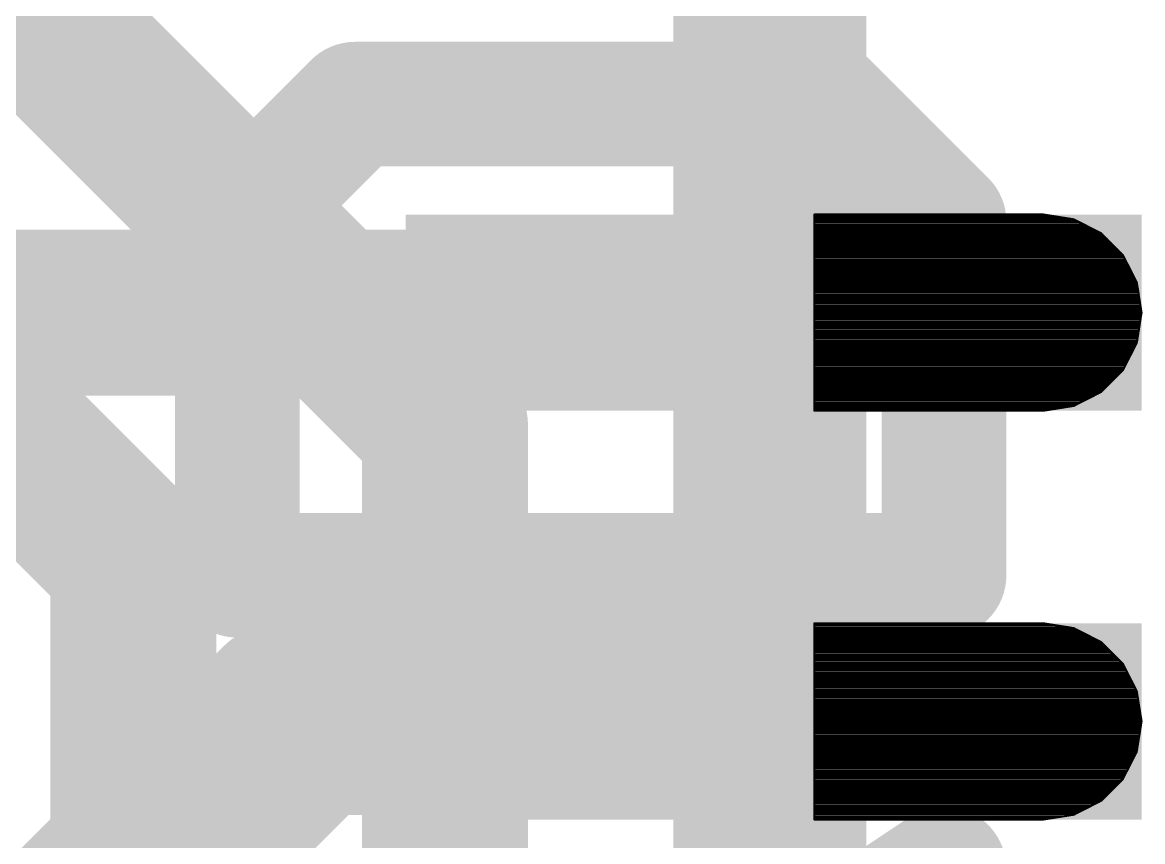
# Model space of a CAD drawing. Extents: x -37 to 70, y -23 to 28.
# Drawn here: x 4.131 to 5.501, y 12.573 to 13.575 of the extents above; entities that cross this region are included whole.
import ezdxf

# ---------------------------------------------------------------- set-up
doc = ezdxf.new("R2010")
doc.units = 0
for name, color, linetype in [('1', 12, 'CONTINUOUS'), ('16', 132, 'CONTINUOUS'), ('22', 40, 'CONTINUOUS'), ('51', 53, 'CONTINUOUS')]:
    doc.layers.add(name, color=color, linetype=linetype)

# ---------------------------------------------------------------- blocks, each defined once
blk = doc.blocks.new('RECT')
blk.add_solid([(-0.5, -0.5), (0.5, -0.5), (-0.5, 0.5), (0.5, 0.5)])

msp = doc.modelspace()

# ---------------------------------------------------------------- linework, layer by layer
at = {"layer": '1'}
for points, const_width in [([(5.05, 13.22), (3.9998, 13.22)], 0.2032), ([(4.465, 12.72), (3.5052, 11.7602)], 0.254), ([(5.05, 12.72), (4.465, 12.72)], 0.2286)]:
    msp.add_lwpolyline(points, dxfattribs=dict(at, const_width=const_width))
for points, const_width in [([(5.05, 13.1692, 1), (5.05, 13.2708)], 0.1016), ([(4.5099, 12.6751, 1), (4.4201, 12.7649)], 0.127), ([(4.465, 12.7772, 1), (4.465, 12.6629)], 0.1143), ([(5.05, 12.6629, 1), (5.05, 12.7772)], 0.1143)]:
    msp.add_lwpolyline(points, format="xyb", dxfattribs=dict(at, const_width=const_width))
at = {"layer": '16', "const_width": 0.2032}
for points in [[(5.0292, 16.0782), (5.0292, 11.0744)], [(4.6482, 13.081), (3.5814, 14.1478)], [(3.683, 13.5001), (4.2672, 12.9159)], [(4.6482, 13.081), (4.6482, 10.9093)], [(4.2672, 12.9159), (4.2672, 10.7442)]]:
    msp.add_lwpolyline(points, dxfattribs=at)
at = {"layer": '16', "const_width": 0.1016}
for points in [[(4.699, 13.081, 1), (4.5974, 13.081)], [(4.6123, 13.0451, 1), (4.6841, 13.1169)], [(4.318, 12.9159, 1), (4.2164, 12.9159)], [(4.2313, 12.88, 1), (4.3031, 12.9518)]]:
    msp.add_lwpolyline(points, format="xyb", dxfattribs=at)
at = {"layer": '22', "const_width": 0.1524}
for points in [[(4.3942, 13.3309), (4.5383, 13.475)], [(4.5383, 13.475), (5.1145, 13.475)], [(5.1145, 13.475), (5.2585, 13.3309)], [(4.3942, 12.8988), (4.3942, 13.3309)], [(5.2585, 13.3309), (5.2585, 12.8988)], [(5.2585, 12.8988), (4.3942, 12.8988)], [(4.3942, 11.9633), (5.2585, 12.5395)]]:
    msp.add_lwpolyline(points, dxfattribs=at)
at = {"layer": '22', "const_width": 0.0762}
for points in [[(4.5383, 13.5131, 1), (4.5383, 13.4369)], [(4.5652, 13.4481, 1), (4.5113, 13.5019)], [(5.1414, 13.5019, 1), (5.0875, 13.4481)], [(5.1145, 13.4369, 1), (5.1145, 13.5131)], [(4.4323, 13.3309, 1), (4.3561, 13.3309)], [(5.2966, 13.3309, 1), (5.2204, 13.3309)], [(4.3673, 13.3579, 1), (4.4211, 13.304)], [(5.2316, 13.304, 1), (5.2855, 13.3579)], [(4.3942, 12.9369, 1), (4.3942, 12.8607)], [(5.2585, 12.8607, 1), (5.2585, 12.9369)], [(4.3561, 12.8988, 1), (4.4323, 12.8988)], [(5.2204, 12.8988, 1), (5.2966, 12.8988)], [(5.2797, 12.5078, 1), (5.2374, 12.5712)]]:
    msp.add_lwpolyline(points, format="xyb", dxfattribs=at)
at = {"layer": '51'}
for points, const_width in [([(5.1, 15.72), (5.1, 12.22)], 0.127), ([(5.1, 13.1), (5.1, 13.34)], 0.0025), ([(5.1, 13.34), (5.38, 13.34)], 0.0025), ([(5.1, 13.3383), (5.3909, 13.3383)], 0.0025), ([(5.1, 13.3357), (5.4069, 13.3357)], 0.0025), ([(5.1, 13.3332), (5.4189, 13.3332)], 0.0025), ([(5.1, 13.3307), (5.4239, 13.3307)], 0.0025), ([(5.1, 13.3281), (5.4289, 13.3281)], 0.0025), ([(5.38, 13.34), (5.4171, 13.3341)], 0.0025), ([(5.4171, 13.3341), (5.4505, 13.3171)], 0.0025), ([(5.1, 13.3256), (5.4339, 13.3256)], 0.0025), ([(5.1, 13.323), (5.4388, 13.323)], 0.0025), ([(5.1, 13.3205), (5.4438, 13.3205)], 0.0025), ([(5.1, 13.318), (5.4488, 13.318)], 0.0025), ([(5.1, 13.3154), (5.4522, 13.3154)], 0.0025), ([(5.1, 13.3129), (5.4547, 13.3129)], 0.0025), ([(5.4505, 13.3171), (5.4771, 13.2905)], 0.0025), ([(5.1, 13.3103), (5.4573, 13.3103)], 0.0025), ([(5.1, 13.3078), (5.4598, 13.3078)], 0.0025), ([(5.1, 13.3053), (5.4624, 13.3053)], 0.0025), ([(5.1, 13.3027), (5.4649, 13.3027)], 0.0025), ([(5.1, 13.3002), (5.4674, 13.3002)], 0.0025), ([(5.1, 13.2976), (5.47, 13.2976)], 0.0025), ([(5.1, 13.2951), (5.4725, 13.2951)], 0.0025), ([(5.1, 13.2926), (5.4751, 13.2926)], 0.0025), ([(5.1, 13.29), (5.4773, 13.29)], 0.0025), ([(5.1, 13.2875), (5.4786, 13.2875)], 0.0025), ([(5.4771, 13.2905), (5.4941, 13.2571)], 0.0025), ([(5.1, 13.2849), (5.4799, 13.2849)], 0.0025), ([(5.1, 13.2824), (5.4812, 13.2824)], 0.0025), ([(5.1, 13.2798), (5.4825, 13.2798)], 0.0025), ([(5.1, 13.2773), (5.4838, 13.2773)], 0.0025), ([(5.1, 13.2748), (5.4851, 13.2748)], 0.0025), ([(5.1, 13.2722), (5.4864, 13.2722)], 0.0025), ([(5.1, 13.2697), (5.4877, 13.2697)], 0.0025), ([(5.1, 13.2671), (5.489, 13.2671)], 0.0025), ([(5.1, 13.2646), (5.4903, 13.2646)], 0.0025), ([(5.1, 13.2621), (5.4916, 13.2621)], 0.0025), ([(5.1, 13.2595), (5.4929, 13.2595)], 0.0025), ([(5.1, 13.257), (5.4941, 13.257)], 0.0025), ([(5.1, 13.2544), (5.4945, 13.2544)], 0.0025), ([(5.1, 13.2519), (5.4949, 13.2519)], 0.0025), ([(5.1, 13.2494), (5.4954, 13.2494)], 0.0025), ([(5.1, 13.2468), (5.4958, 13.2468)], 0.0025), ([(5.4941, 13.2571), (5.5, 13.22)], 0.0025), ([(5.1, 13.2443), (5.4962, 13.2443)], 0.0025), ([(5.1, 13.2417), (5.4966, 13.2417)], 0.0025), ([(5.1, 13.2392), (5.497, 13.2392)], 0.0025), ([(5.1, 13.2367), (5.4974, 13.2367)], 0.0025), ([(5.1, 13.2341), (5.4978, 13.2341)], 0.0025), ([(5.1, 13.2316), (5.4982, 13.2316)], 0.0025), ([(5.1, 13.229), (5.4986, 13.229)], 0.0025), ([(5.1, 13.2265), (5.499, 13.2265)], 0.0025), ([(5.1, 13.224), (5.4994, 13.224)], 0.0025), ([(5.1, 13.2214), (5.4998, 13.2214)], 0.0025), ([(5.1, 13.2189), (5.4998, 13.2189)], 0.0025), ([(5.5, 13.22), (5.4941, 13.1829)], 0.0025), ([(5.1, 13.2163), (5.4994, 13.2163)], 0.0025), ([(5.1, 13.2138), (5.499, 13.2138)], 0.0025), ([(5.1, 13.2113), (5.4986, 13.2113)], 0.0025), ([(5.1, 13.2087), (5.4982, 13.2087)], 0.0025), ([(5.1, 13.2062), (5.4978, 13.2062)], 0.0025), ([(5.1, 13.2036), (5.4974, 13.2036)], 0.0025), ([(5.1, 13.2011), (5.497, 13.2011)], 0.0025), ([(5.1, 13.1985), (5.4966, 13.1985)], 0.0025), ([(5.1, 13.196), (5.4962, 13.196)], 0.0025), ([(5.1, 13.1935), (5.4958, 13.1935)], 0.0025), ([(5.1, 13.1909), (5.4954, 13.1909)], 0.0025), ([(5.1, 13.1884), (5.495, 13.1884)], 0.0025), ([(5.1, 13.1858), (5.4946, 13.1858)], 0.0025), ([(5.1, 13.1833), (5.4942, 13.1833)], 0.0025), ([(5.1, 13.1808), (5.493, 13.1808)], 0.0025), ([(5.1, 13.1782), (5.4917, 13.1782)], 0.0025), ([(5.4941, 13.1829), (5.4771, 13.1495)], 0.0025), ([(5.1, 13.1757), (5.4904, 13.1757)], 0.0025), ([(5.1, 13.1731), (5.4891, 13.1731)], 0.0025), ([(5.1, 13.1706), (5.4879, 13.1706)], 0.0025), ([(5.1, 13.1681), (5.4866, 13.1681)], 0.0025), ([(5.1, 13.1655), (5.4853, 13.1655)], 0.0025), ([(5.1, 13.163), (5.484, 13.163)], 0.0025), ([(5.1, 13.1604), (5.4827, 13.1604)], 0.0025), ([(5.1, 13.1579), (5.4814, 13.1579)], 0.0025), ([(5.1, 13.1554), (5.4801, 13.1554)], 0.0025), ([(5.1, 13.1528), (5.4788, 13.1528)], 0.0025), ([(5.1, 13.1503), (5.4775, 13.1503)], 0.0025), ([(5.4771, 13.1495), (5.4505, 13.1229)], 0.0025), ([(5.1, 13.1477), (5.4754, 13.1477)], 0.0025), ([(5.1, 13.1452), (5.4728, 13.1452)], 0.0025), ([(5.1, 13.1427), (5.4703, 13.1427)], 0.0025), ([(5.1, 13.1401), (5.4677, 13.1401)], 0.0025), ([(5.1, 13.1376), (5.4652, 13.1376)], 0.0025), ([(5.1, 13.135), (5.4626, 13.135)], 0.0025), ([(5.1, 13.1325), (5.4601, 13.1325)], 0.0025), ([(5.1, 13.13), (5.4576, 13.13)], 0.0025), ([(5.1, 13.1274), (5.455, 13.1274)], 0.0025), ([(5.1, 13.1249), (5.4525, 13.1249)], 0.0025), ([(5.1, 13.1223), (5.4494, 13.1223)], 0.0025), ([(5.4505, 13.1229), (5.4171, 13.1059)], 0.0025), ([(5.1, 13.1198), (5.4444, 13.1198)], 0.0025), ([(5.1, 13.1172), (5.4394, 13.1172)], 0.0025), ([(5.1, 13.1147), (5.4344, 13.1147)], 0.0025), ([(5.1, 13.1122), (5.4294, 13.1122)], 0.0025), ([(5.1, 13.1096), (5.4244, 13.1096)], 0.0025), ([(5.1, 13.1071), (5.4195, 13.1071)], 0.0025), ([(5.1, 13.1045), (5.4087, 13.1045)], 0.0025), ([(5.1, 13.102), (5.3927, 13.102)], 0.0025), ([(5.38, 13.1), (5.1, 13.1)], 0.0025), ([(5.4171, 13.1059), (5.38, 13.1)], 0.0025), ([(5.1, 12.6), (5.1, 12.84)], 0.0025), ([(5.1, 12.84), (5.38, 12.84)], 0.0025), ([(5.1, 12.8378), (5.394, 12.8378)], 0.0025), ([(5.1, 12.8352), (5.4101, 12.8352)], 0.0025), ([(5.38, 12.84), (5.4171, 12.8341)], 0.0025), ([(5.4171, 12.8341), (5.4505, 12.8171)], 0.0025), ([(5.1, 12.8327), (5.4199, 12.8327)], 0.0025), ([(5.1, 12.8302), (5.4249, 12.8302)], 0.0025), ([(5.1, 12.8276), (5.4299, 12.8276)], 0.0025), ([(5.1, 12.8251), (5.4348, 12.8251)], 0.0025), ([(5.1, 12.8225), (5.4398, 12.8225)], 0.0025), ([(5.1, 12.82), (5.4448, 12.82)], 0.0025), ([(5.1, 12.8175), (5.4498, 12.8175)], 0.0025), ([(5.1, 12.8149), (5.4527, 12.8149)], 0.0025), ([(5.1, 12.8124), (5.4552, 12.8124)], 0.0025), ([(5.1, 12.8098), (5.4578, 12.8098)], 0.0025), ([(5.1, 12.8073), (5.4603, 12.8073)], 0.0025), ([(5.4505, 12.8171), (5.4771, 12.7905)], 0.0025), ([(5.1, 12.8048), (5.4629, 12.8048)], 0.0025), ([(5.1, 12.8022), (5.4654, 12.8022)], 0.0025), ([(5.1, 12.7997), (5.4679, 12.7997)], 0.0025), ([(5.1, 12.7971), (5.4705, 12.7971)], 0.0025), ([(5.1, 12.7946), (5.473, 12.7946)], 0.0025), ([(5.1, 12.792), (5.4756, 12.792)], 0.0025), ([(5.1, 12.7895), (5.4776, 12.7895)], 0.0025), ([(5.1, 12.787), (5.4789, 12.787)], 0.0025), ([(5.1, 12.7844), (5.4802, 12.7844)], 0.0025), ([(5.1, 12.7819), (5.4815, 12.7819)], 0.0025), ([(5.1, 12.7793), (5.4828, 12.7793)], 0.0025), ([(5.4771, 12.7905), (5.4941, 12.7571)], 0.0025), ([(5.1, 12.7768), (5.4841, 12.7768)], 0.0025), ([(5.1, 12.7743), (5.4854, 12.7743)], 0.0025), ([(5.1, 12.7717), (5.4867, 12.7717)], 0.0025), ([(5.1, 12.7692), (5.488, 12.7692)], 0.0025), ([(5.1, 12.7666), (5.4893, 12.7666)], 0.0025), ([(5.1, 12.7641), (5.4905, 12.7641)], 0.0025), ([(5.1, 12.7616), (5.4918, 12.7616)], 0.0025), ([(5.1, 12.759), (5.4931, 12.759)], 0.0025), ([(5.1, 12.7565), (5.4942, 12.7565)], 0.0025), ([(5.1, 12.7539), (5.4946, 12.7539)], 0.0025), ([(5.1, 12.7514), (5.495, 12.7514)], 0.0025), ([(5.4941, 12.7571), (5.5, 12.72)], 0.0025), ([(5.1, 12.7489), (5.4954, 12.7489)], 0.0025), ([(5.1, 12.7463), (5.4958, 12.7463)], 0.0025), ([(5.1, 12.7438), (5.4962, 12.7438)], 0.0025), ([(5.1, 12.7412), (5.4966, 12.7412)], 0.0025), ([(5.1, 12.7387), (5.497, 12.7387)], 0.0025), ([(5.1, 12.7362), (5.4974, 12.7362)], 0.0025), ([(5.1, 12.7336), (5.4978, 12.7336)], 0.0025), ([(5.1, 12.7311), (5.4982, 12.7311)], 0.0025), ([(5.1, 12.7285), (5.4986, 12.7285)], 0.0025), ([(5.1, 12.726), (5.4991, 12.726)], 0.0025), ([(5.1, 12.7235), (5.4995, 12.7235)], 0.0025), ([(5.1, 12.7209), (5.4999, 12.7209)], 0.0025), ([(5.1, 12.7184), (5.4997, 12.7184)], 0.0025), ([(5.1, 12.7158), (5.4993, 12.7158)], 0.0025), ([(5.1, 12.7133), (5.4989, 12.7133)], 0.0025), ([(5.1, 12.7107), (5.4985, 12.7107)], 0.0025), ([(5.5, 12.72), (5.4941, 12.6829)], 0.0025), ([(5.1, 12.7082), (5.4981, 12.7082)], 0.0025), ([(5.1, 12.7057), (5.4977, 12.7057)], 0.0025), ([(5.1, 12.7031), (5.4973, 12.7031)], 0.0025), ([(5.1, 12.7006), (5.4969, 12.7006)], 0.0025), ([(5.1, 12.698), (5.4965, 12.698)], 0.0025), ([(5.1, 12.6955), (5.4961, 12.6955)], 0.0025), ([(5.1, 12.693), (5.4957, 12.693)], 0.0025), ([(5.1, 12.6904), (5.4953, 12.6904)], 0.0025), ([(5.1, 12.6879), (5.4949, 12.6879)], 0.0025), ([(5.1, 12.6853), (5.4945, 12.6853)], 0.0025), ([(5.1, 12.6828), (5.4941, 12.6828)], 0.0025), ([(5.4941, 12.6829), (5.4771, 12.6495)], 0.0025), ([(5.1, 12.6803), (5.4928, 12.6803)], 0.0025), ([(5.1, 12.6777), (5.4915, 12.6777)], 0.0025), ([(5.1, 12.6752), (5.4902, 12.6752)], 0.0025), ([(5.1, 12.6726), (5.4889, 12.6726)], 0.0025), ([(5.1, 12.6701), (5.4876, 12.6701)], 0.0025), ([(5.1, 12.6676), (5.4863, 12.6676)], 0.0025), ([(5.1, 12.665), (5.485, 12.665)], 0.0025), ([(5.1, 12.6625), (5.4837, 12.6625)], 0.0025), ([(5.1, 12.6599), (5.4824, 12.6599)], 0.0025), ([(5.1, 12.6574), (5.4811, 12.6574)], 0.0025), ([(5.1, 12.6549), (5.4798, 12.6549)], 0.0025), ([(5.1, 12.6523), (5.4785, 12.6523)], 0.0025), ([(5.1, 12.6498), (5.4772, 12.6498)], 0.0025), ([(5.1, 12.6472), (5.4748, 12.6472)], 0.0025), ([(5.1, 12.6447), (5.4723, 12.6447)], 0.0025), ([(5.1, 12.6422), (5.4698, 12.6422)], 0.0025), ([(5.4771, 12.6495), (5.4505, 12.6229)], 0.0025), ([(5.1, 12.6396), (5.4672, 12.6396)], 0.0025), ([(5.1, 12.6371), (5.4647, 12.6371)], 0.0025), ([(5.1, 12.6345), (5.4621, 12.6345)], 0.0025), ([(5.1, 12.632), (5.4596, 12.632)], 0.0025), ([(5.1, 12.6294), (5.4571, 12.6294)], 0.0025), ([(5.1, 12.6269), (5.4545, 12.6269)], 0.0025), ([(5.1, 12.6244), (5.452, 12.6244)], 0.0025), ([(5.1, 12.6218), (5.4484, 12.6218)], 0.0025), ([(5.1, 12.6193), (5.4434, 12.6193)], 0.0025), ([(5.1, 12.6167), (5.4384, 12.6167)], 0.0025), ([(5.4505, 12.6229), (5.4171, 12.6059)], 0.0025), ([(5.1, 12.6142), (5.4334, 12.6142)], 0.0025), ([(5.1, 12.6117), (5.4284, 12.6117)], 0.0025), ([(5.1, 12.6091), (5.4235, 12.6091)], 0.0025), ([(5.1, 12.6066), (5.4185, 12.6066)], 0.0025), ([(5.1, 12.604), (5.4055, 12.604)], 0.0025), ([(5.1, 12.6015), (5.3895, 12.6015)], 0.0025), ([(5.4171, 12.6059), (5.38, 12.6)], 0.0025), ([(5.38, 12.6), (5.1, 12.6)], 0.0025)]:
    msp.add_lwpolyline(points, dxfattribs=dict(at, const_width=const_width))
at = {"layer": '51', "const_width": 0.0013}
for points in [[(5.1006, 13.34, 1), (5.0994, 13.34)], [(5.1, 13.3406, 1), (5.1, 13.3394)], [(5.1, 13.3389, 1), (5.1, 13.3376)], [(5.1, 13.3364, 1), (5.1, 13.3351)], [(5.1, 13.3338, 1), (5.1, 13.3326)], [(5.1, 13.3313, 1), (5.1, 13.33)], [(5.1, 13.3288, 1), (5.1, 13.3275)], [(5.3801, 13.3406, 1), (5.3799, 13.3394)], [(5.38, 13.3394, 1), (5.38, 13.3406)], [(5.3909, 13.3376, 1), (5.3909, 13.3389)], [(5.4069, 13.3351, 1), (5.4069, 13.3364)], [(5.4174, 13.3347, 1), (5.4168, 13.3336)], [(5.417, 13.3335, 1), (5.4172, 13.3348)], [(5.4189, 13.3326, 1), (5.4189, 13.3338)], [(5.4239, 13.33, 1), (5.4239, 13.3313)], [(5.4289, 13.3275, 1), (5.4289, 13.3288)], [(5.1, 13.3262, 1), (5.1, 13.3249)], [(5.1, 13.3237, 1), (5.1, 13.3224)], [(5.1, 13.3211, 1), (5.1, 13.3199)], [(5.1, 13.3186, 1), (5.1, 13.3173)], [(5.1, 13.3161, 1), (5.1, 13.3148)], [(5.1, 13.3135, 1), (5.1, 13.3122)], [(5.4339, 13.3249, 1), (5.4339, 13.3262)], [(5.4388, 13.3224, 1), (5.4388, 13.3237)], [(5.4438, 13.3199, 1), (5.4438, 13.3211)], [(5.4488, 13.3173, 1), (5.4488, 13.3186)], [(5.451, 13.3175, 1), (5.4501, 13.3166)], [(5.4502, 13.3165, 1), (5.4508, 13.3176)], [(5.4522, 13.3148, 1), (5.4522, 13.3161)], [(5.4547, 13.3122, 1), (5.4547, 13.3135)], [(5.1, 13.311, 1), (5.1, 13.3097)], [(5.1, 13.3084, 1), (5.1, 13.3072)], [(5.1, 13.3059, 1), (5.1, 13.3046)], [(5.1, 13.3033, 1), (5.1, 13.3021)], [(5.1, 13.3008, 1), (5.1, 13.2995)], [(5.4573, 13.3097, 1), (5.4573, 13.311)], [(5.4598, 13.3072, 1), (5.4598, 13.3084)], [(5.4624, 13.3046, 1), (5.4624, 13.3059)], [(5.4649, 13.3021, 1), (5.4649, 13.3033)], [(5.4674, 13.2995, 1), (5.4674, 13.3008)], [(5.1, 13.2983, 1), (5.1, 13.297)], [(5.1, 13.2957, 1), (5.1, 13.2945)], [(5.1, 13.2932, 1), (5.1, 13.2919)], [(5.1, 13.2906, 1), (5.1, 13.2894)], [(5.1, 13.2881, 1), (5.1, 13.2868)], [(5.47, 13.297, 1), (5.47, 13.2983)], [(5.4725, 13.2945, 1), (5.4725, 13.2957)], [(5.4751, 13.2919, 1), (5.4751, 13.2932)], [(5.4776, 13.2908, 1), (5.4765, 13.2902)], [(5.4766, 13.2901, 1), (5.4775, 13.291)], [(5.4773, 13.2894, 1), (5.4773, 13.2906)], [(5.4786, 13.2868, 1), (5.4786, 13.2881)], [(5.1, 13.2856, 1), (5.1, 13.2843)], [(5.1, 13.283, 1), (5.1, 13.2818)], [(5.1, 13.2805, 1), (5.1, 13.2792)], [(5.1, 13.2779, 1), (5.1, 13.2767)], [(5.1, 13.2754, 1), (5.1, 13.2741)], [(5.1, 13.2729, 1), (5.1, 13.2716)], [(5.4799, 13.2843, 1), (5.4799, 13.2856)], [(5.4812, 13.2818, 1), (5.4812, 13.283)], [(5.4825, 13.2792, 1), (5.4825, 13.2805)], [(5.4838, 13.2767, 1), (5.4838, 13.2779)], [(5.4851, 13.2741, 1), (5.4851, 13.2754)], [(5.4864, 13.2716, 1), (5.4864, 13.2729)], [(5.1, 13.2703, 1), (5.1, 13.269)], [(5.1, 13.2678, 1), (5.1, 13.2665)], [(5.1, 13.2652, 1), (5.1, 13.264)], [(5.1, 13.2627, 1), (5.1, 13.2614)], [(5.1, 13.2602, 1), (5.1, 13.2589)], [(5.4877, 13.269, 1), (5.4877, 13.2703)], [(5.489, 13.2665, 1), (5.489, 13.2678)], [(5.4903, 13.264, 1), (5.4903, 13.2652)], [(5.4916, 13.2614, 1), (5.4916, 13.2627)], [(5.4929, 13.2589, 1), (5.4929, 13.2602)], [(5.1, 13.2576, 1), (5.1, 13.2563)], [(5.1, 13.2551, 1), (5.1, 13.2538)], [(5.1, 13.2525, 1), (5.1, 13.2513)], [(5.1, 13.25, 1), (5.1, 13.2487)], [(5.1, 13.2475, 1), (5.1, 13.2462)], [(5.4948, 13.2572, 1), (5.4935, 13.257)], [(5.4936, 13.2568, 1), (5.4947, 13.2574)], [(5.4941, 13.2563, 1), (5.4941, 13.2576)], [(5.4945, 13.2538, 1), (5.4945, 13.2551)], [(5.4949, 13.2513, 1), (5.4949, 13.2525)], [(5.4954, 13.2487, 1), (5.4954, 13.25)], [(5.4958, 13.2462, 1), (5.4958, 13.2475)], [(5.1, 13.2449, 1), (5.1, 13.2436)], [(5.1, 13.2424, 1), (5.1, 13.2411)], [(5.1, 13.2398, 1), (5.1, 13.2386)], [(5.1, 13.2373, 1), (5.1, 13.236)], [(5.1, 13.2348, 1), (5.1, 13.2335)], [(5.1, 13.2322, 1), (5.1, 13.2309)], [(5.4962, 13.2436, 1), (5.4962, 13.2449)], [(5.4966, 13.2411, 1), (5.4966, 13.2424)], [(5.497, 13.2386, 1), (5.497, 13.2398)], [(5.4974, 13.236, 1), (5.4974, 13.2373)], [(5.4978, 13.2335, 1), (5.4978, 13.2348)], [(5.4982, 13.2309, 1), (5.4982, 13.2322)], [(5.1, 13.2297, 1), (5.1, 13.2284)], [(5.1, 13.2271, 1), (5.1, 13.2259)], [(5.1, 13.2246, 1), (5.1, 13.2233)], [(5.1, 13.222, 1), (5.1, 13.2208)], [(5.1, 13.2195, 1), (5.1, 13.2182)], [(5.4986, 13.2284, 1), (5.4986, 13.2297)], [(5.499, 13.2259, 1), (5.499, 13.2271)], [(5.4994, 13.2233, 1), (5.4994, 13.2246)], [(5.5006, 13.2199, 1), (5.4994, 13.2201)], [(5.4994, 13.2199, 1), (5.5006, 13.2201)], [(5.4998, 13.2208, 1), (5.4998, 13.222)], [(5.4998, 13.2182, 1), (5.4998, 13.2195)], [(5.1, 13.217, 1), (5.1, 13.2157)], [(5.1, 13.2144, 1), (5.1, 13.2132)], [(5.1, 13.2119, 1), (5.1, 13.2106)], [(5.1, 13.2093, 1), (5.1, 13.2081)], [(5.1, 13.2068, 1), (5.1, 13.2055)], [(5.1, 13.2043, 1), (5.1, 13.203)], [(5.4974, 13.203, 1), (5.4974, 13.2043)], [(5.4978, 13.2055, 1), (5.4978, 13.2068)], [(5.4982, 13.2081, 1), (5.4982, 13.2093)], [(5.4986, 13.2106, 1), (5.4986, 13.2119)], [(5.499, 13.2132, 1), (5.499, 13.2144)], [(5.4994, 13.2157, 1), (5.4994, 13.217)], [(5.1, 13.2017, 1), (5.1, 13.2005)], [(5.1, 13.1992, 1), (5.1, 13.1979)], [(5.1, 13.1966, 1), (5.1, 13.1954)], [(5.1, 13.1941, 1), (5.1, 13.1928)], [(5.1, 13.1916, 1), (5.1, 13.1903)], [(5.4954, 13.1903, 1), (5.4954, 13.1916)], [(5.4958, 13.1928, 1), (5.4958, 13.1941)], [(5.4962, 13.1954, 1), (5.4962, 13.1966)], [(5.4966, 13.1979, 1), (5.4966, 13.1992)], [(5.497, 13.2005, 1), (5.497, 13.2017)], [(5.1, 13.189, 1), (5.1, 13.1877)], [(5.1, 13.1865, 1), (5.1, 13.1852)], [(5.1, 13.1839, 1), (5.1, 13.1827)], [(5.1, 13.1814, 1), (5.1, 13.1801)], [(5.1, 13.1789, 1), (5.1, 13.1776)], [(5.4917, 13.1776, 1), (5.4917, 13.1789)], [(5.493, 13.1801, 1), (5.493, 13.1814)], [(5.4935, 13.183, 1), (5.4948, 13.1828)], [(5.4947, 13.1826, 1), (5.4936, 13.1832)], [(5.4942, 13.1827, 1), (5.4942, 13.1839)], [(5.4946, 13.1852, 1), (5.4946, 13.1865)], [(5.495, 13.1877, 1), (5.495, 13.189)], [(5.1, 13.1763, 1), (5.1, 13.175)], [(5.1, 13.1738, 1), (5.1, 13.1725)], [(5.1, 13.1712, 1), (5.1, 13.17)], [(5.1, 13.1687, 1), (5.1, 13.1674)], [(5.1, 13.1662, 1), (5.1, 13.1649)], [(5.1, 13.1636, 1), (5.1, 13.1623)], [(5.484, 13.1623, 1), (5.484, 13.1636)], [(5.4853, 13.1649, 1), (5.4853, 13.1662)], [(5.4866, 13.1674, 1), (5.4866, 13.1687)], [(5.4879, 13.17, 1), (5.4879, 13.1712)], [(5.4891, 13.1725, 1), (5.4891, 13.1738)], [(5.4904, 13.175, 1), (5.4904, 13.1763)], [(5.1, 13.1611, 1), (5.1, 13.1598)], [(5.1, 13.1585, 1), (5.1, 13.1573)], [(5.1, 13.156, 1), (5.1, 13.1547)], [(5.1, 13.1535, 1), (5.1, 13.1522)], [(5.1, 13.1509, 1), (5.1, 13.1496)], [(5.4765, 13.1498, 1), (5.4776, 13.1492)], [(5.4775, 13.149, 1), (5.4766, 13.1499)], [(5.4775, 13.1496, 1), (5.4775, 13.1509)], [(5.4788, 13.1522, 1), (5.4788, 13.1535)], [(5.4801, 13.1547, 1), (5.4801, 13.156)], [(5.4814, 13.1573, 1), (5.4814, 13.1585)], [(5.4827, 13.1598, 1), (5.4827, 13.1611)], [(5.1, 13.1484, 1), (5.1, 13.1471)], [(5.1, 13.1458, 1), (5.1, 13.1446)], [(5.1, 13.1433, 1), (5.1, 13.142)], [(5.1, 13.1407, 1), (5.1, 13.1395)], [(5.1, 13.1382, 1), (5.1, 13.1369)], [(5.1, 13.1357, 1), (5.1, 13.1344)], [(5.4626, 13.1344, 1), (5.4626, 13.1357)], [(5.4652, 13.1369, 1), (5.4652, 13.1382)], [(5.4677, 13.1395, 1), (5.4677, 13.1407)], [(5.4703, 13.142, 1), (5.4703, 13.1433)], [(5.4728, 13.1446, 1), (5.4728, 13.1458)], [(5.4754, 13.1471, 1), (5.4754, 13.1484)], [(5.1, 13.1331, 1), (5.1, 13.1319)], [(5.1, 13.1306, 1), (5.1, 13.1293)], [(5.1, 13.128, 1), (5.1, 13.1268)], [(5.1, 13.1255, 1), (5.1, 13.1242)], [(5.1, 13.123, 1), (5.1, 13.1217)], [(5.4494, 13.1217, 1), (5.4494, 13.123)], [(5.4501, 13.1234, 1), (5.451, 13.1225)], [(5.4508, 13.1224, 1), (5.4502, 13.1235)], [(5.4525, 13.1242, 1), (5.4525, 13.1255)], [(5.455, 13.1268, 1), (5.455, 13.128)], [(5.4576, 13.1293, 1), (5.4576, 13.1306)], [(5.4601, 13.1319, 1), (5.4601, 13.1331)], [(5.1, 13.1204, 1), (5.1, 13.1192)], [(5.1, 13.1179, 1), (5.1, 13.1166)], [(5.1, 13.1153, 1), (5.1, 13.1141)], [(5.1, 13.1128, 1), (5.1, 13.1115)], [(5.1, 13.1103, 1), (5.1, 13.109)], [(5.4244, 13.109, 1), (5.4244, 13.1103)], [(5.4294, 13.1115, 1), (5.4294, 13.1128)], [(5.4344, 13.1141, 1), (5.4344, 13.1153)], [(5.4394, 13.1166, 1), (5.4394, 13.1179)], [(5.4444, 13.1192, 1), (5.4444, 13.1204)], [(5.1, 13.1077, 1), (5.1, 13.1064)], [(5.1, 13.1052, 1), (5.1, 13.1039)], [(5.1, 13.1026, 1), (5.1, 13.1014)], [(5.1, 13.1006, 1), (5.1, 13.0994)], [(5.0994, 13.1, 1), (5.1006, 13.1)], [(5.3799, 13.1006, 1), (5.3801, 13.0994)], [(5.38, 13.0994, 1), (5.38, 13.1006)], [(5.3927, 13.1014, 1), (5.3927, 13.1026)], [(5.4087, 13.1039, 1), (5.4087, 13.1052)], [(5.4168, 13.1064, 1), (5.4174, 13.1053)], [(5.4172, 13.1052, 1), (5.417, 13.1065)], [(5.4195, 13.1064, 1), (5.4195, 13.1077)], [(5.1006, 12.84, 1), (5.0994, 12.84)], [(5.1, 12.8406, 1), (5.1, 12.8394)], [(5.1, 12.8384, 1), (5.1, 12.8371)], [(5.1, 12.8359, 1), (5.1, 12.8346)], [(5.3801, 12.8406, 1), (5.3799, 12.8394)], [(5.38, 12.8394, 1), (5.38, 12.8406)], [(5.394, 12.8371, 1), (5.394, 12.8384)], [(5.4101, 12.8346, 1), (5.4101, 12.8359)], [(5.4174, 12.8347, 1), (5.4168, 12.8336)], [(5.417, 12.8335, 1), (5.4172, 12.8348)], [(5.1, 12.8333, 1), (5.1, 12.8321)], [(5.1, 12.8308, 1), (5.1, 12.8295)], [(5.1, 12.8283, 1), (5.1, 12.827)], [(5.1, 12.8257, 1), (5.1, 12.8244)], [(5.1, 12.8232, 1), (5.1, 12.8219)], [(5.1, 12.8206, 1), (5.1, 12.8194)], [(5.4199, 12.8321, 1), (5.4199, 12.8333)], [(5.4249, 12.8295, 1), (5.4249, 12.8308)], [(5.4299, 12.827, 1), (5.4299, 12.8283)], [(5.4348, 12.8244, 1), (5.4348, 12.8257)], [(5.4398, 12.8219, 1), (5.4398, 12.8232)], [(5.4448, 12.8194, 1), (5.4448, 12.8206)], [(5.1, 12.8181, 1), (5.1, 12.8168)], [(5.1, 12.8155, 1), (5.1, 12.8143)], [(5.1, 12.813, 1), (5.1, 12.8117)], [(5.1, 12.8105, 1), (5.1, 12.8092)], [(5.1, 12.8079, 1), (5.1, 12.8067)], [(5.4498, 12.8168, 1), (5.4498, 12.8181)], [(5.451, 12.8175, 1), (5.4501, 12.8166)], [(5.4502, 12.8165, 1), (5.4508, 12.8176)], [(5.4527, 12.8143, 1), (5.4527, 12.8155)], [(5.4552, 12.8117, 1), (5.4552, 12.813)], [(5.4578, 12.8092, 1), (5.4578, 12.8105)], [(5.4603, 12.8067, 1), (5.4603, 12.8079)], [(5.1, 12.8054, 1), (5.1, 12.8041)], [(5.1, 12.8028, 1), (5.1, 12.8016)], [(5.1, 12.8003, 1), (5.1, 12.799)], [(5.1, 12.7978, 1), (5.1, 12.7965)], [(5.1, 12.7952, 1), (5.1, 12.794)], [(5.4629, 12.8041, 1), (5.4629, 12.8054)], [(5.4654, 12.8016, 1), (5.4654, 12.8028)], [(5.4679, 12.799, 1), (5.4679, 12.8003)], [(5.4705, 12.7965, 1), (5.4705, 12.7978)], [(5.473, 12.794, 1), (5.473, 12.7952)], [(5.1, 12.7927, 1), (5.1, 12.7914)], [(5.1, 12.7901, 1), (5.1, 12.7889)], [(5.1, 12.7876, 1), (5.1, 12.7863)], [(5.1, 12.7851, 1), (5.1, 12.7838)], [(5.1, 12.7825, 1), (5.1, 12.7812)], [(5.1, 12.78, 1), (5.1, 12.7787)], [(5.4756, 12.7914, 1), (5.4756, 12.7927)], [(5.4776, 12.7908, 1), (5.4765, 12.7902)], [(5.4766, 12.7901, 1), (5.4775, 12.791)], [(5.4776, 12.7889, 1), (5.4776, 12.7901)], [(5.4789, 12.7863, 1), (5.4789, 12.7876)], [(5.4802, 12.7838, 1), (5.4802, 12.7851)], [(5.4815, 12.7812, 1), (5.4815, 12.7825)], [(5.4828, 12.7787, 1), (5.4828, 12.78)], [(5.1, 12.7774, 1), (5.1, 12.7762)], [(5.1, 12.7749, 1), (5.1, 12.7736)], [(5.1, 12.7724, 1), (5.1, 12.7711)], [(5.1, 12.7698, 1), (5.1, 12.7685)], [(5.1, 12.7673, 1), (5.1, 12.766)], [(5.4841, 12.7762, 1), (5.4841, 12.7774)], [(5.4854, 12.7736, 1), (5.4854, 12.7749)], [(5.4867, 12.7711, 1), (5.4867, 12.7724)], [(5.488, 12.7685, 1), (5.488, 12.7698)], [(5.4893, 12.766, 1), (5.4893, 12.7673)], [(5.1, 12.7647, 1), (5.1, 12.7635)], [(5.1, 12.7622, 1), (5.1, 12.7609)], [(5.1, 12.7597, 1), (5.1, 12.7584)], [(5.1, 12.7571, 1), (5.1, 12.7558)], [(5.1, 12.7546, 1), (5.1, 12.7533)], [(5.1, 12.752, 1), (5.1, 12.7508)], [(5.4905, 12.7635, 1), (5.4905, 12.7647)], [(5.4918, 12.7609, 1), (5.4918, 12.7622)], [(5.4931, 12.7584, 1), (5.4931, 12.7597)], [(5.4948, 12.7572, 1), (5.4935, 12.757)], [(5.4936, 12.7568, 1), (5.4947, 12.7574)], [(5.4942, 12.7558, 1), (5.4942, 12.7571)], [(5.4946, 12.7533, 1), (5.4946, 12.7546)], [(5.495, 12.7508, 1), (5.495, 12.752)], [(5.1, 12.7495, 1), (5.1, 12.7482)], [(5.1, 12.747, 1), (5.1, 12.7457)], [(5.1, 12.7444, 1), (5.1, 12.7431)], [(5.1, 12.7419, 1), (5.1, 12.7406)], [(5.1, 12.7393, 1), (5.1, 12.7381)], [(5.4954, 12.7482, 1), (5.4954, 12.7495)], [(5.4958, 12.7457, 1), (5.4958, 12.747)], [(5.4962, 12.7431, 1), (5.4962, 12.7444)], [(5.4966, 12.7406, 1), (5.4966, 12.7419)], [(5.497, 12.7381, 1), (5.497, 12.7393)], [(5.1, 12.7368, 1), (5.1, 12.7355)], [(5.1, 12.7342, 1), (5.1, 12.733)], [(5.1, 12.7317, 1), (5.1, 12.7304)], [(5.1, 12.7292, 1), (5.1, 12.7279)], [(5.1, 12.7266, 1), (5.1, 12.7254)], [(5.4974, 12.7355, 1), (5.4974, 12.7368)], [(5.4978, 12.733, 1), (5.4978, 12.7342)], [(5.4982, 12.7304, 1), (5.4982, 12.7317)], [(5.4986, 12.7279, 1), (5.4986, 12.7292)], [(5.4991, 12.7254, 1), (5.4991, 12.7266)], [(5.1, 12.7241, 1), (5.1, 12.7228)], [(5.1, 12.7215, 1), (5.1, 12.7203)], [(5.1, 12.719, 1), (5.1, 12.7177)], [(5.1, 12.7165, 1), (5.1, 12.7152)], [(5.1, 12.7139, 1), (5.1, 12.7127)], [(5.1, 12.7114, 1), (5.1, 12.7101)], [(5.4985, 12.7101, 1), (5.4985, 12.7114)], [(5.4989, 12.7127, 1), (5.4989, 12.7139)], [(5.4993, 12.7152, 1), (5.4993, 12.7165)], [(5.5006, 12.7199, 1), (5.4994, 12.7201)], [(5.4994, 12.7199, 1), (5.5006, 12.7201)], [(5.4995, 12.7228, 1), (5.4995, 12.7241)], [(5.4997, 12.7177, 1), (5.4997, 12.719)], [(5.4999, 12.7203, 1), (5.4999, 12.7215)], [(5.1, 12.7088, 1), (5.1, 12.7076)], [(5.1, 12.7063, 1), (5.1, 12.705)], [(5.1, 12.7038, 1), (5.1, 12.7025)], [(5.1, 12.7012, 1), (5.1, 12.6999)], [(5.1, 12.6987, 1), (5.1, 12.6974)], [(5.4965, 12.6974, 1), (5.4965, 12.6987)], [(5.4969, 12.6999, 1), (5.4969, 12.7012)], [(5.4973, 12.7025, 1), (5.4973, 12.7038)], [(5.4977, 12.705, 1), (5.4977, 12.7063)], [(5.4981, 12.7076, 1), (5.4981, 12.7088)], [(5.1, 12.6961, 1), (5.1, 12.6949)], [(5.1, 12.6936, 1), (5.1, 12.6923)], [(5.1, 12.6911, 1), (5.1, 12.6898)], [(5.1, 12.6885, 1), (5.1, 12.6872)], [(5.1, 12.686, 1), (5.1, 12.6847)], [(5.1, 12.6834, 1), (5.1, 12.6822)], [(5.4947, 12.6826, 1), (5.4936, 12.6832)], [(5.4941, 12.6822, 1), (5.4941, 12.6834)], [(5.4945, 12.6847, 1), (5.4945, 12.686)], [(5.4949, 12.6872, 1), (5.4949, 12.6885)], [(5.4953, 12.6898, 1), (5.4953, 12.6911)], [(5.4957, 12.6923, 1), (5.4957, 12.6936)], [(5.4961, 12.6949, 1), (5.4961, 12.6961)], [(5.1, 12.6809, 1), (5.1, 12.6796)], [(5.1, 12.6784, 1), (5.1, 12.6771)], [(5.1, 12.6758, 1), (5.1, 12.6745)], [(5.1, 12.6733, 1), (5.1, 12.672)], [(5.1, 12.6707, 1), (5.1, 12.6695)], [(5.4876, 12.6695, 1), (5.4876, 12.6707)], [(5.4889, 12.672, 1), (5.4889, 12.6733)], [(5.4902, 12.6745, 1), (5.4902, 12.6758)], [(5.4915, 12.6771, 1), (5.4915, 12.6784)], [(5.4928, 12.6796, 1), (5.4928, 12.6809)], [(5.4935, 12.683, 1), (5.4948, 12.6828)], [(5.1, 12.6682, 1), (5.1, 12.6669)], [(5.1, 12.6657, 1), (5.1, 12.6644)], [(5.1, 12.6631, 1), (5.1, 12.6618)], [(5.1, 12.6606, 1), (5.1, 12.6593)], [(5.1, 12.658, 1), (5.1, 12.6568)], [(5.4811, 12.6568, 1), (5.4811, 12.658)], [(5.4824, 12.6593, 1), (5.4824, 12.6606)], [(5.4837, 12.6618, 1), (5.4837, 12.6631)], [(5.485, 12.6644, 1), (5.485, 12.6657)], [(5.4863, 12.6669, 1), (5.4863, 12.6682)], [(5.1, 12.6555, 1), (5.1, 12.6542)], [(5.1, 12.6529, 1), (5.1, 12.6517)], [(5.1, 12.6504, 1), (5.1, 12.6491)], [(5.1, 12.6479, 1), (5.1, 12.6466)], [(5.1, 12.6453, 1), (5.1, 12.6441)], [(5.1, 12.6428, 1), (5.1, 12.6415)], [(5.4698, 12.6415, 1), (5.4698, 12.6428)], [(5.4723, 12.6441, 1), (5.4723, 12.6453)], [(5.4748, 12.6466, 1), (5.4748, 12.6479)], [(5.4765, 12.6498, 1), (5.4776, 12.6492)], [(5.4775, 12.649, 1), (5.4766, 12.6499)], [(5.4772, 12.6491, 1), (5.4772, 12.6504)], [(5.4785, 12.6517, 1), (5.4785, 12.6529)], [(5.4798, 12.6542, 1), (5.4798, 12.6555)], [(5.1, 12.6402, 1), (5.1, 12.639)], [(5.1, 12.6377, 1), (5.1, 12.6364)], [(5.1, 12.6352, 1), (5.1, 12.6339)], [(5.1, 12.6326, 1), (5.1, 12.6314)], [(5.1, 12.6301, 1), (5.1, 12.6288)], [(5.4571, 12.6288, 1), (5.4571, 12.6301)], [(5.4596, 12.6314, 1), (5.4596, 12.6326)], [(5.4621, 12.6339, 1), (5.4621, 12.6352)], [(5.4647, 12.6364, 1), (5.4647, 12.6377)], [(5.4672, 12.639, 1), (5.4672, 12.6402)], [(5.1, 12.6275, 1), (5.1, 12.6263)], [(5.1, 12.625, 1), (5.1, 12.6237)], [(5.1, 12.6225, 1), (5.1, 12.6212)], [(5.1, 12.6199, 1), (5.1, 12.6186)], [(5.1, 12.6174, 1), (5.1, 12.6161)], [(5.4384, 12.6161, 1), (5.4384, 12.6174)], [(5.4434, 12.6186, 1), (5.4434, 12.6199)], [(5.4484, 12.6212, 1), (5.4484, 12.6225)], [(5.4501, 12.6234, 1), (5.451, 12.6225)], [(5.4508, 12.6224, 1), (5.4502, 12.6235)], [(5.452, 12.6237, 1), (5.452, 12.625)], [(5.4545, 12.6263, 1), (5.4545, 12.6275)], [(5.1, 12.6148, 1), (5.1, 12.6136)], [(5.1, 12.6123, 1), (5.1, 12.611)], [(5.1, 12.6098, 1), (5.1, 12.6085)], [(5.1, 12.6072, 1), (5.1, 12.6059)], [(5.1, 12.6047, 1), (5.1, 12.6034)], [(5.1, 12.6021, 1), (5.1, 12.6009)], [(5.3895, 12.6009, 1), (5.3895, 12.6021)], [(5.4055, 12.6034, 1), (5.4055, 12.6047)], [(5.4168, 12.6064, 1), (5.4174, 12.6053)], [(5.4172, 12.6052, 1), (5.417, 12.6065)], [(5.4185, 12.6059, 1), (5.4185, 12.6072)], [(5.4235, 12.6085, 1), (5.4235, 12.6098)], [(5.4284, 12.611, 1), (5.4284, 12.6123)], [(5.4334, 12.6136, 1), (5.4334, 12.6148)], [(5.1, 12.6006, 1), (5.1, 12.5994)], [(5.0994, 12.6, 1), (5.1006, 12.6)], [(5.3799, 12.6006, 1), (5.3801, 12.5994)], [(5.38, 12.5994, 1), (5.38, 12.6006)]]:
    msp.add_lwpolyline(points, format="xyb", dxfattribs=at)

# ---------------------------------------------------------------- block references
at = {"layer": '1', "xscale": 0.9, "yscale": 0.24}
for p in [(5.05, 13.22), (5.05, 12.72)]:
    msp.add_blockref('RECT', p, dxfattribs=at)

doc.saveas('drawing.dxf')
